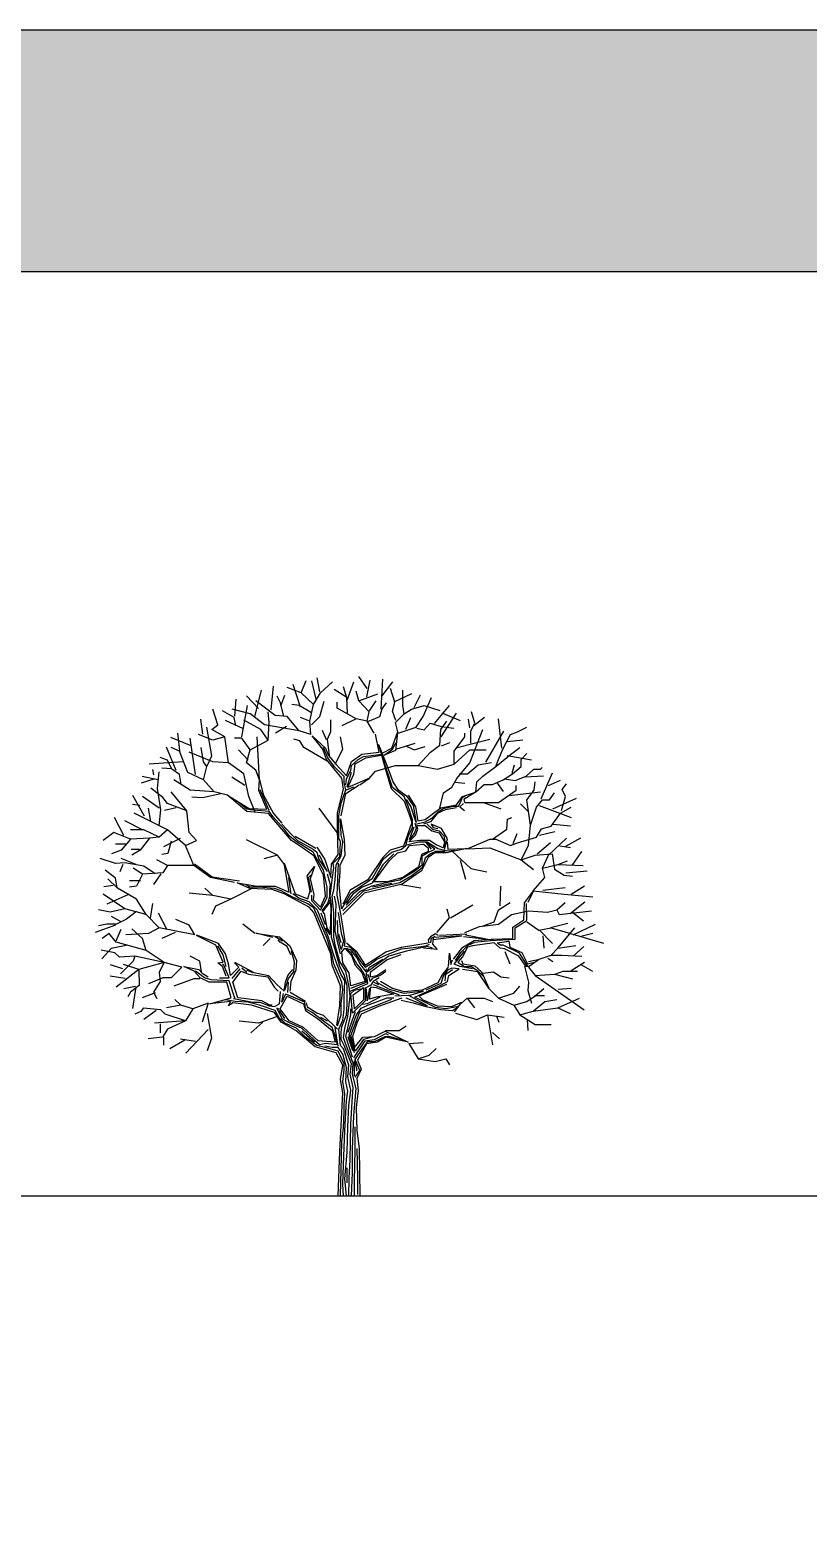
# Model space of a CAD drawing. Header units: millimetres. Extents: x 87938 to 265635, y 330093 to 434310.
# Drawn here: x 141173 to 154662, y 408396 to 434310 of the extents above; entities that cross this region are included whole.
import ezdxf

# ---------------------------------------------------------------- set-up
doc = ezdxf.new("R2010")
doc.units = ezdxf.units.MM
doc.layers.add('www.cad-blocks.net', color=7, linetype='Continuous')

# ---------------------------------------------------------------- blocks, each defined once
blk = doc.blocks.new('A$C674964A7')
for p, q in [((3051, 8433), (3087, 8840)), ((3570, 8728), (3326, 8815)), ((3560, 8479), (3430, 8872)), ((3570, 8728), (3657, 8939)), ((3829, 8618), (3754, 8931)), ((3890, 8744), (3847, 8988)), ((3906, 8728), (4112, 8915)), ((4360, 8637), (4303, 8829)), ((4364, 8600), (4480, 8917)), ((4714, 8801), (4568, 9006)), ((4710, 8657), (4767, 8945)), ((4954, 8442), (4983, 8960)), ((4975, 8674), (5160, 8915)), ((2422, 8322), (2442, 8618)), ((2829, 8452), (2624, 8674)), ((2768, 8312), (2883, 8773)), ((3120, 8335), (2784, 8584)), ((3209, 8551), (3152, 8666)), ((3214, 8499), (3286, 8686)), ((3781, 8522), (3570, 8728)), ((3781, 8522), (3906, 8728)), ((3895, 8316), (3967, 8579)), ((4346, 8654), (4141, 8784)), ((4194, 8460), (4194, 8565)), ((4375, 8373), (4360, 8637)), ((4568, 8584), (4524, 8752)), ((4568, 8584), (4899, 8709)), ((4750, 8397), (4568, 8584)), ((4753, 8413), (4868, 8585)), ((5195, 8565), (5118, 8800)), ((5152, 8407), (5195, 8565)), ((5184, 8571), (5487, 8715)), ((5330, 8503), (5330, 8771)), ((5528, 8469), (5639, 8690)), ((5685, 8316), (5829, 8647)), ((2122, 8172), (2041, 8440)), ((2408, 8298), (2207, 8413)), ((2683, 8359), (2371, 8440)), ((2437, 8154), (2408, 8298)), ((2538, 7965), (2639, 8508)), ((2932, 8172), (2683, 8359)), ((3014, 8210), (2995, 8397)), ((3326, 8316), (3120, 8335)), ((3267, 8316), (3209, 8551)), ((3532, 8066), (3326, 8316)), ((3532, 8503), (3407, 8522)), ((3750, 8378), (3532, 8503)), ((3703, 8240), (3559, 8298)), ((3719, 8234), (3781, 8522)), ((3751, 8172), (3895, 8316)), ((4524, 8272), (4194, 8460)), ((4711, 8234), (4750, 8397)), ((4725, 8229), (4931, 8316)), ((4931, 8316), (4974, 8450)), ((4974, 8450), (5046, 8551)), ((5209, 8244), (5152, 8407)), ((5205, 8210), (5354, 8359)), ((5354, 8359), (5330, 8503)), ((5354, 8359), (5479, 8440)), ((5386, 8096), (5472, 8298)), ((5479, 8440), (5704, 8503)), ((5560, 8129), (5685, 8316)), ((5704, 8503), (5973, 8421)), ((5880, 8192), (6140, 8508)), ((5996, 7965), (6259, 8373)), ((6010, 8377), (6326, 8247)), ((6580, 8197), (6522, 8398)), ((6564, 8156), (6749, 8303)), ((1866, 8007), (1830, 8267)), ((2021, 7634), (1935, 8129)), ((2021, 8090), (2122, 8172)), ((2247, 7965), (2021, 8090)), ((2567, 8100), (2260, 8244)), ((2870, 8090), (2578, 8253)), ((2995, 7903), (2870, 8090)), ((3532, 8066), (2932, 8172)), ((2995, 7903), (3014, 8210)), ((3314, 8139), (3127, 8024)), ((3738, 8004), (3532, 8066)), ((3738, 8004), (3719, 8234)), ((4010, 7908), (3938, 8071)), ((4025, 7922), (4082, 8057)), ((4082, 8057), (4082, 8258)), ((4524, 8272), (4275, 8153)), ((4711, 8234), (4524, 8272)), ((4836, 8028), (4711, 8234)), ((5138, 7763), (5241, 8035)), ((5241, 8035), (5204, 7726)), ((5249, 8028), (5205, 8210)), ((5249, 8028), (5560, 8129)), ((5574, 8114), (5703, 8085)), ((5703, 8085), (5804, 8201)), ((5804, 8201), (5996, 8143)), ((5973, 7817), (5992, 8090)), ((5992, 8090), (6097, 8234)), ((5996, 8143), (6216, 8114)), ((6492, 8117), (6472, 8267)), ((6491, 7510), (6721, 8090)), ((6508, 8067), (6580, 8197)), ((6508, 7852), (6508, 8067)), ((6768, 7525), (7084, 8062)), ((7046, 7764), (6988, 8272)), ((7195, 8004), (7320, 8047)), ((7320, 8047), (7483, 8129)), ((1404, 7378), (1237, 7785)), ((1664, 7804), (1312, 7951)), ((1460, 7716), (1316, 7778)), ((1473, 7679), (1430, 8024)), ((1737, 7308), (1646, 7937)), ((2041, 7903), (1791, 8004)), ((1878, 7529), (1834, 7778)), ((2247, 7965), (2041, 7903)), ((2309, 7510), (2247, 7965)), ((2539, 7941), (2415, 7941)), ((2683, 7735), (2539, 7941)), ((2683, 7735), (2995, 7903)), ((2846, 7217), (2808, 7965)), ((3545, 7893), (3444, 7922)), ((3617, 7778), (3545, 7893)), ((4019, 7540), (3617, 7778)), ((3942, 7750), (3762, 7982)), ((3762, 7982), (3992, 7763)), ((4032, 7596), (3955, 7776)), ((4062, 7640), (4025, 7922)), ((4293, 7746), (4249, 7962)), ((4919, 7699), (4856, 8008)), ((5048, 7404), (4908, 7829)), ((4908, 7829), (5061, 7454)), ((5151, 7750), (5217, 7866)), ((5209, 7750), (5545, 7850)), ((5386, 7808), (5530, 7736)), ((5530, 7736), (5717, 7794)), ((5810, 7697), (5973, 7817)), ((6004, 7808), (6148, 7866)), ((6222, 7716), (6409, 7965)), ((6274, 7778), (6840, 7922)), ((6409, 7965), (6409, 8028)), ((7071, 7759), (7195, 8004)), ((7141, 7880), (7414, 7909)), ((7195, 7654), (7359, 7778)), ((1517, 7529), (932, 7486)), ((1253, 7558), (1124, 7601)), ((1330, 7399), (1253, 7558)), ((1604, 7342), (1460, 7716)), ((2041, 7529), (1628, 7697)), ((1935, 7447), (1878, 7529)), ((1935, 7447), (2021, 7634)), ((2309, 7510), (2041, 7529)), ((2653, 7558), (2481, 7735)), ((2621, 7510), (2683, 7735)), ((4006, 7570), (3942, 7750)), ((3992, 7763), (4045, 7636)), ((4277, 7248), (4006, 7570)), ((4148, 7441), (4032, 7596)), ((4045, 7636), (4174, 7480)), ((4160, 7486), (4293, 7746)), ((4354, 7287), (4444, 7533)), ((4444, 7533), (4623, 7660)), ((4444, 7467), (4560, 7570)), ((4507, 7493), (4689, 7596)), ((4560, 7570), (4650, 7623)), ((4623, 7660), (4919, 7699)), ((4650, 7623), (4959, 7660)), ((4689, 7596), (4959, 7647)), ((4959, 7660), (4972, 7686)), ((4959, 7647), (5024, 7417)), ((4985, 7686), (5138, 7763)), ((5008, 7644), (5151, 7750)), ((5204, 7726), (5008, 7644)), ((5599, 7467), (5810, 7697)), ((6222, 7486), (6491, 7735)), ((6222, 7486), (6222, 7716)), ((6491, 7735), (6778, 7735)), ((6637, 7477), (6868, 7520)), ((6946, 7447), (7195, 7654)), ((6946, 7447), (6989, 7572)), ((6989, 7572), (7071, 7759)), ((7139, 7638), (7563, 7564)), ((7383, 7572), (7483, 7673)), ((7383, 7447), (7383, 7572)), ((1084, 7218), (811, 7276)), ((1016, 7303), (997, 7397)), ((1080, 7064), (1109, 7356)), ((1329, 7405), (1156, 7420)), ((1459, 7308), (1330, 7399)), ((1488, 7135), (1459, 7308)), ((1878, 7217), (1604, 7342)), ((1878, 7217), (1935, 7447)), ((2578, 7323), (2309, 7510)), ((2595, 7118), (2365, 7261)), ((2664, 6929), (2578, 7323)), ((2784, 7385), (2621, 7510)), ((2846, 7217), (2784, 7385)), ((4264, 7327), (4148, 7441)), ((4174, 7480), (4354, 7287)), ((4314, 7274), (4264, 7327)), ((4314, 7171), (4314, 7274)), ((4354, 7235), (4431, 7377)), ((4367, 7095), (4444, 7351)), ((4380, 7081), (4483, 7314)), ((4431, 7377), (4444, 7467)), ((4483, 7314), (4507, 7493)), ((4750, 7241), (4855, 7366)), ((4855, 7366), (5205, 7467)), ((5024, 7417), (5101, 7158)), ((5151, 7081), (5048, 7404)), ((5061, 7454), (5164, 7171)), ((5205, 7467), (5599, 7467)), ((5599, 7467), (5934, 7404)), ((5934, 7404), (6222, 7486)), ((6265, 7241), (6491, 7510)), ((6307, 7319), (6450, 7319)), ((6450, 7319), (6637, 7477)), ((6615, 7179), (6721, 7279)), ((6721, 7279), (6946, 7447)), ((7071, 7217), (7234, 7323)), ((7227, 7333), (7270, 7477)), ((7234, 7323), (7383, 7447)), ((7281, 7207), (7468, 7279)), ((7452, 7267), (7768, 7287)), ((7468, 7279), (7602, 7399)), ((7602, 7399), (7717, 7399)), ((7717, 7399), (7746, 7428)), ((7732, 6886), (7923, 7337)), ((1035, 7231), (794, 7157)), ((1173, 6910), (966, 7073)), ((1138, 6699), (1080, 7064)), ((1585, 6680), (1316, 7011)), ((1647, 7035), (1360, 7217)), ((2060, 7011), (1647, 7035)), ((2060, 7011), (1878, 7217)), ((2290, 6948), (2060, 7011)), ((2836, 7029), (2849, 7224)), ((2976, 6709), (2836, 7029)), ((2849, 7224), (2912, 6965)), ((3015, 6682), (2860, 7042)), ((4198, 6643), (4301, 7055)), ((4264, 6812), (4341, 7042)), ((4301, 7055), (4277, 7248)), ((4341, 7042), (4314, 7171)), ((4341, 7132), (4354, 7235)), ((4341, 6978), (4573, 7132)), ((4354, 7042), (4483, 7095)), ((4753, 7248), (4380, 7081)), ((4586, 7132), (4753, 7248)), ((5101, 7158), (5127, 7068)), ((5127, 7068), (5357, 6849)), ((5357, 6926), (5151, 7081)), ((5164, 7171), (5241, 7055)), ((5241, 7055), (5397, 6939)), ((6035, 6992), (6179, 7092)), ((6179, 7092), (6265, 7241)), ((6235, 7175), (6407, 7161)), ((6363, 6926), (6593, 7005)), ((6593, 7005), (6387, 6875)), ((6596, 7011), (6615, 7179)), ((6596, 7011), (6740, 7135)), ((6740, 7135), (6884, 7135)), ((6884, 7135), (7071, 7217)), ((6954, 7175), (7069, 7017)), ((6989, 6824), (7296, 7035)), ((7089, 7236), (7281, 7207)), ((7175, 6944), (7717, 7006)), ((7296, 7035), (7296, 7116)), ((7483, 6867), (7608, 7035)), ((7608, 7035), (7627, 7179)), ((7859, 7121), (8064, 7212)), ((8096, 7049), (8168, 7150)), ((8154, 6929), (8096, 7049)), ((775, 6769), (645, 6786)), ((854, 6585), (653, 6945)), ((1109, 6728), (817, 6929)), ((1254, 6804), (1173, 6910)), ((1585, 6680), (1254, 6804)), ((1861, 6902), (1674, 6916)), ((2178, 6974), (1861, 6902)), ((2630, 6669), (2295, 6952)), ((2295, 6952), (2667, 6720)), ((2630, 6709), (2487, 6823)), ((2774, 6656), (2664, 6929)), ((2912, 6965), (3092, 6630)), ((4225, 6593), (4264, 6812)), ((4264, 6593), (4341, 6978)), ((5423, 6759), (5357, 6926)), ((5357, 6849), (5436, 6630)), ((5397, 6939), (5513, 6772)), ((5473, 6759), (5397, 6875)), ((5423, 6952), (5550, 6746)), ((5500, 6527), (5423, 6759)), ((5563, 6476), (5473, 6759)), ((5513, 6772), (5563, 6476)), ((5550, 6746), (5589, 6503)), ((5973, 6723), (6035, 6992)), ((5988, 6733), (6260, 6785)), ((6028, 6720), (6207, 6759)), ((6207, 6759), (6297, 6759)), ((6260, 6785), (6363, 6926)), ((6297, 6759), (6337, 6836)), ((6384, 6808), (6317, 6750)), ((6317, 6750), (6398, 6683)), ((6337, 6836), (6363, 6915)), ((6363, 6915), (6413, 6926)), ((6387, 6875), (6400, 6823)), ((6409, 6824), (6989, 6824)), ((6710, 6828), (7031, 6713)), ((7501, 6671), (7371, 6801)), ((7546, 6430), (7483, 6867)), ((7546, 6430), (7651, 6742)), ((7651, 6742), (7752, 6867)), ((7693, 6769), (8247, 6564)), ((7752, 6867), (7876, 6867)), ((7876, 6867), (7958, 6992)), ((7934, 6714), (8341, 6896)), ((8063, 6641), (8250, 6742)), ((8082, 6685), (8154, 6929)), ((498, 6251), (332, 6564)), ((817, 6349), (510, 6507)), ((1254, 6349), (674, 6641)), ((964, 6495), (923, 6723)), ((1109, 6421), (1138, 6699)), ((1401, 6729), (1200, 6686)), ((1628, 6306), (1585, 6680)), ((2693, 6696), (2630, 6709)), ((3002, 6630), (2630, 6669)), ((2667, 6720), (2976, 6709)), ((3015, 6669), (2693, 6696)), ((3401, 6167), (3002, 6630)), ((3079, 6579), (3015, 6669)), ((3272, 6360), (3079, 6579)), ((3092, 6630), (3234, 6463)), ((4194, 6306), (3882, 6723)), ((4198, 6360), (4198, 6643)), ((4225, 6373), (4225, 6593)), ((4264, 6257), (4251, 6540)), ((4251, 6540), (4314, 6181)), ((5436, 6630), (5487, 6476)), ((5500, 6387), (5500, 6527)), ((5550, 6450), (5719, 6490)), ((5589, 6503), (5719, 6527)), ((5809, 6490), (5692, 6450)), ((5719, 6527), (5885, 6656)), ((5719, 6490), (5835, 6553)), ((5925, 6630), (5809, 6490)), ((5835, 6553), (5938, 6656)), ((5885, 6656), (5988, 6733)), ((6065, 6696), (5925, 6630)), ((5938, 6656), (6028, 6720)), ((6260, 6733), (6065, 6696)), ((7132, 6363), (7146, 6536)), ((7146, 6536), (7223, 6565)), ((7900, 6411), (8063, 6641)), ((324, 6306), (137, 6162)), ((612, 6186), (324, 6306)), ((842, 6349), (612, 6349)), ((1110, 6224), (842, 6349)), ((1110, 6224), (942, 6205)), ((1254, 6349), (1110, 6224)), ((1566, 6080), (1254, 6349)), ((1753, 6162), (1628, 6306)), ((3234, 6450), (3401, 6270)), ((3375, 6231), (3272, 6360)), ((3491, 6141), (3375, 6231)), ((3401, 6270), (3504, 6167)), ((3826, 6025), (3467, 6231)), ((4212, 5922), (4198, 6360)), ((4225, 6205), (4225, 6373)), ((4290, 6141), (4264, 6257)), ((5487, 6476), (5344, 6064)), ((5384, 6078), (5423, 6231)), ((5423, 6231), (5500, 6387)), ((5436, 6141), (5550, 6257)), ((5447, 6181), (5526, 6400)), ((5526, 6284), (5447, 6181)), ((5563, 6373), (5526, 6284)), ((5539, 6463), (5563, 6373)), ((5550, 6257), (5589, 6360)), ((5576, 6424), (5719, 6424)), ((5589, 6360), (5576, 6424)), ((5719, 6424), (5835, 6334)), ((5756, 6450), (5848, 6360)), ((6001, 6373), (5822, 6450)), ((5822, 6450), (5859, 6387)), ((5835, 6334), (5962, 6297)), ((5848, 6360), (5962, 6334)), ((5859, 6387), (5938, 6373)), ((5962, 6334), (6041, 6244)), ((5962, 6297), (6054, 6141)), ((6104, 6194), (6001, 6373)), ((6041, 6244), (6065, 6115)), ((6888, 6186), (7132, 6363)), ((7242, 6110), (7314, 6283)), ((7320, 6123), (7651, 6224)), ((7507, 6080), (7546, 6430)), ((7651, 6224), (7733, 6368)), ((7703, 6258), (7966, 6320)), ((7733, 6368), (7900, 6411)), ((7938, 6449), (8240, 6421)), ((448, 5999), (281, 5936)), ((534, 6102), (352, 6102)), ((612, 6186), (448, 5999)), ((942, 6205), (612, 6186)), ((768, 6009), (624, 6009)), ((779, 5999), (635, 5912)), ((942, 6205), (779, 5999)), ((1474, 6200), (1181, 6056)), ((1315, 6153), (1257, 5937)), ((1566, 6080), (1753, 6162)), ((1710, 5730), (1566, 6080)), ((3158, 5912), (2624, 6177)), ((3607, 6025), (3401, 6167)), ((3776, 5961), (3491, 6141)), ((3504, 6167), (3776, 6012)), ((3787, 5896), (3607, 6025)), ((3776, 6012), (3839, 5961)), ((3839, 5845), (3776, 5961)), ((3839, 6051), (3981, 5832)), ((3839, 5961), (3878, 5832)), ((4251, 6141), (4225, 6205)), ((4238, 5885), (4251, 6141)), ((4264, 5896), (4290, 6141)), ((4314, 6181), (4328, 5909)), ((5114, 5999), (4985, 5872)), ((4998, 5845), (5138, 5961)), ((5344, 6064), (5114, 5999)), ((5138, 5961), (5307, 6012)), ((5241, 5948), (5384, 5988)), ((5307, 6012), (5384, 6078)), ((5384, 5988), (5447, 6078)), ((5397, 6091), (5603, 6141)), ((5629, 6167), (5436, 6141)), ((5447, 6078), (5692, 6102)), ((5603, 6141), (5756, 6141)), ((5795, 6167), (5629, 6167)), ((5769, 5975), (5653, 5922)), ((5692, 6102), (5769, 6038)), ((5885, 6012), (5732, 6128)), ((5732, 6128), (5822, 6012)), ((5756, 6141), (5938, 6025)), ((5756, 5948), (5885, 6012)), ((5769, 6038), (5769, 5975)), ((5912, 6091), (5795, 6167)), ((5898, 5975), (5809, 5935)), ((6065, 5975), (5898, 5975)), ((6028, 6038), (5912, 6091)), ((5938, 6025), (6104, 5988)), ((6054, 6141), (6028, 6038)), ((6054, 6012), (6104, 6194)), ((6065, 6115), (6054, 6012)), ((6440, 6025), (6091, 5948)), ((6104, 6012), (6440, 6025)), ((6104, 5988), (6234, 5999)), ((6115, 6013), (6107, 6138)), ((6195, 5972), (6508, 5676)), ((6447, 6018), (6841, 6186)), ((6447, 6018), (6841, 6037)), ((6841, 6186), (6946, 6186)), ((6841, 6037), (7383, 5831)), ((6946, 6186), (7195, 6080)), ((7195, 6080), (7320, 6123)), ((7383, 5831), (7507, 6080)), ((7660, 5936), (7890, 6128)), ((7857, 5912), (8169, 6205)), ((8053, 6070), (8240, 6042)), ((8155, 6066), (8416, 6213)), ((8266, 5731), (8432, 5972)), ((352, 5763), (88, 5850)), ((510, 5778), (352, 5763)), ((479, 5750), (424, 5620)), ((710, 5750), (452, 5851)), ((845, 5720), (510, 5778)), ((1037, 5586), (845, 5720)), ((1254, 5730), (1067, 5831)), ((1257, 5937), (1156, 5923)), ((1254, 5730), (1173, 5605)), ((1710, 5730), (1254, 5730)), ((1997, 5524), (1710, 5730)), ((2029, 5529), (1722, 5756)), ((3158, 5912), (2921, 5844)), ((3283, 5749), (3158, 5912)), ((3364, 5267), (3272, 5769)), ((3272, 5769), (3467, 5240)), ((3673, 5549), (3800, 5716)), ((3800, 5716), (3723, 5497)), ((3955, 5563), (3787, 5896)), ((3955, 5652), (3839, 5845)), ((3878, 5832), (4019, 5626)), ((4019, 5626), (3889, 5909)), ((3981, 5832), (4084, 5523)), ((4084, 5523), (4095, 5755)), ((4095, 5755), (4212, 5922)), ((4122, 5769), (4238, 5885)), ((4135, 5690), (4122, 5769)), ((4161, 5484), (4174, 5742)), ((4174, 5742), (4264, 5896)), ((4212, 5769), (4187, 5214)), ((4328, 5909), (4238, 5729)), ((4238, 5729), (4238, 5613)), ((4985, 5872), (4726, 5484)), ((4805, 5433), (4998, 5755)), ((4805, 5510), (4919, 5716)), ((4829, 5446), (5101, 5819)), ((4919, 5716), (4998, 5845)), ((4998, 5755), (5178, 5935)), ((5101, 5819), (5241, 5948)), ((5603, 5703), (5333, 5523)), ((5539, 5639), (5666, 5742)), ((5653, 5922), (5603, 5703)), ((5769, 5872), (5653, 5639)), ((5666, 5896), (5756, 5948)), ((5666, 5742), (5666, 5896)), ((5719, 5858), (5666, 5690)), ((5809, 5935), (5719, 5858)), ((5885, 5948), (5769, 5872)), ((6091, 5948), (5885, 5948)), ((6326, 5825), (6417, 5493)), ((7383, 5831), (7627, 5912)), ((7383, 5831), (7599, 5664)), ((7627, 5912), (7920, 5936)), ((7752, 5687), (7857, 5912)), ((7752, 5687), (8020, 5749)), ((7920, 5936), (7958, 5668)), ((8020, 5749), (8188, 5811)), ((8020, 5749), (8457, 5730)), ((352, 5514), (174, 5648)), ((386, 5337), (218, 5500)), ((380, 5341), (352, 5514)), ((782, 5462), (595, 5462)), ((818, 5581), (655, 5687)), ((818, 5581), (717, 5375)), ((1173, 5605), (818, 5581)), ((1138, 5586), (1008, 5399)), ((2415, 5437), (1997, 5524)), ((2503, 5460), (2029, 5529)), ((3351, 5523), (3388, 5240)), ((3723, 5291), (3673, 5549)), ((3697, 5523), (3736, 5563)), ((3749, 5267), (3697, 5523)), ((3723, 5497), (3787, 5227)), ((4019, 5356), (3955, 5652)), ((3992, 5201), (3955, 5563)), ((4019, 5587), (4071, 5394)), ((4071, 5201), (4109, 5484)), ((4109, 5484), (4135, 5690)), ((4135, 5304), (4161, 5484)), ((4238, 5613), (4225, 5394)), ((4726, 5484), (4417, 5304)), ((4689, 5433), (4805, 5510)), ((5061, 5446), (4829, 5446)), ((5011, 5433), (5281, 5484)), ((5333, 5523), (5061, 5446)), ((5281, 5484), (5539, 5639)), ((5487, 5549), (5281, 5433)), ((5653, 5639), (5320, 5407)), ((5666, 5690), (5487, 5549)), ((6508, 5676), (6788, 5620)), ((7589, 5293), (7795, 5524)), ((7795, 5524), (7752, 5687)), ((7958, 5668), (8126, 5562)), ((8126, 5562), (8270, 5543)), ((8155, 5604), (8526, 5640)), ((511, 4981), (137, 5231)), ((313, 5382), (147, 5363)), ((567, 5221), (203, 5063)), ((717, 5149), (386, 5337)), ((717, 5375), (592, 5356)), ((2041, 5212), (1628, 5250)), ((2041, 5212), (1897, 5337)), ((2352, 5149), (2041, 5212)), ((2726, 5337), (2352, 5149)), ((2680, 5330), (2461, 5433)), ((2461, 5433), (2809, 5370)), ((2680, 5356), (2617, 5394)), ((2836, 5356), (2680, 5356)), ((3066, 5317), (2680, 5330)), ((2809, 5370), (3118, 5370)), ((3105, 5330), (2836, 5356)), ((3272, 5240), (3066, 5317)), ((3221, 5291), (3105, 5330)), ((3118, 5370), (3364, 5267)), ((3414, 5188), (3221, 5291)), ((3710, 5008), (3272, 5240)), ((3673, 5072), (3414, 5188)), ((3530, 5164), (3427, 5240)), ((3467, 5240), (3683, 5150)), ((3683, 5150), (3723, 5291)), ((3749, 5214), (3749, 5124)), ((3787, 5227), (3776, 5137)), ((3903, 5008), (3992, 5201)), ((4019, 5175), (4019, 5356)), ((4058, 5188), (4032, 5085)), ((4071, 5394), (4058, 5317)), ((4058, 5317), (4058, 5188)), ((4095, 5061), (4071, 5201)), ((4109, 5201), (4135, 5304)), ((4135, 4905), (4109, 5201)), ((4174, 5061), (4148, 5201)), ((4187, 5214), (4251, 4892)), ((4225, 5394), (4264, 4995)), ((4277, 4982), (4431, 5253)), ((4417, 5304), (4290, 5061)), ((4636, 5278), (4290, 4944)), ((4663, 5253), (4290, 4879)), ((4349, 5042), (4586, 5278)), ((4354, 5072), (4483, 5253)), ((4431, 5253), (4483, 5291)), ((4483, 5291), (4689, 5433)), ((4483, 5253), (4623, 5356)), ((4586, 5278), (4792, 5381)), ((4623, 5356), (4805, 5433)), ((4842, 5330), (4636, 5278)), ((5320, 5407), (4663, 5253)), ((4792, 5381), (5011, 5433)), ((5138, 5420), (4805, 5356)), ((5281, 5433), (4842, 5330)), ((5295, 5399), (5646, 5341)), ((7017, 5034), (7031, 5370)), ((7443, 5085), (7598, 5291)), ((7598, 5291), (7499, 5091)), ((7589, 5293), (8126, 5231)), ((7760, 5304), (8148, 5347)), ((8126, 5231), (8625, 5188)), ((8249, 5232), (8479, 5376)), ((261, 4919), (55, 4962)), ((511, 4981), (261, 4919)), ((880, 4881), (511, 4981)), ((716, 4934), (539, 4799)), ((880, 4881), (717, 5149)), ((955, 4815), (998, 5074)), ((2084, 5025), (2021, 4881)), ((2352, 5149), (2084, 5025)), ((3710, 5098), (3530, 5164)), ((3787, 4995), (3673, 5072)), ((3852, 4958), (3710, 5098)), ((3787, 4918), (3710, 5008)), ((3749, 5124), (3903, 4958)), ((3776, 5137), (3903, 5008)), ((4019, 4467), (3787, 4995)), ((3929, 4763), (3852, 4958)), ((3903, 4958), (4019, 5175)), ((4032, 5085), (3929, 4944)), ((3970, 4898), (3939, 4947)), ((4049, 5074), (3949, 4944)), ((4071, 5124), (4049, 5074)), ((4091, 4999), (4071, 5124)), ((4078, 4581), (4091, 4999)), ((4095, 4918), (4095, 5061)), ((4161, 4596), (4174, 5061)), ((4264, 4995), (4277, 4982)), ((6140, 4826), (6101, 4975)), ((6157, 4826), (6547, 5047)), ((6916, 4756), (6988, 4962)), ((6988, 4962), (7190, 5092)), ((7215, 4881), (7507, 4943)), ((7430, 4789), (7443, 5085)), ((7469, 5072), (7474, 4781)), ((7507, 4943), (7838, 4919)), ((7838, 4919), (8001, 4962)), ((8001, 4962), (8145, 5087)), ((8001, 4962), (8044, 4881)), ((8044, 4881), (8601, 4943)), ((8230, 4900), (8488, 5102)), ((352, 4695), (0, 4568)), ((203, 4713), (59, 4684)), ((366, 4713), (203, 4713)), ((437, 4757), (279, 4844)), ((539, 4799), (366, 4713)), ((1110, 4650), (880, 4881)), ((1239, 4626), (1095, 4905)), ((1628, 4694), (1398, 4794)), ((1729, 4526), (1628, 4694)), ((2765, 4550), (2558, 4713)), ((4084, 4197), (3787, 4918)), ((3992, 4699), (3916, 4905)), ((4045, 4480), (3929, 4763)), ((3966, 4898), (4017, 4651)), ((4095, 4776), (4095, 4918)), ((4095, 4583), (4095, 4776)), ((4135, 4493), (4135, 4905)), ((4212, 4480), (4198, 4776)), ((4212, 4918), (4264, 4557)), ((4251, 4892), (4277, 4752)), ((4277, 4752), (4328, 4416)), ((5919, 4568), (6140, 4826)), ((6409, 4569), (6658, 4674)), ((6658, 4674), (6989, 4713)), ((6724, 4684), (6916, 4756)), ((6989, 4713), (7215, 4881)), ((7237, 4660), (7430, 4789)), ((7276, 4649), (7482, 4776)), ((7483, 4751), (7689, 4612)), ((7889, 4656), (8191, 4728)), ((8277, 4916), (8465, 4772)), ((8286, 4529), (8673, 4715)), ((242, 4550), (118, 4463)), ((362, 4401), (242, 4550)), ((365, 4426), (452, 4628)), ((923, 4550), (530, 4526)), ((818, 4463), (635, 4631)), ((880, 4257), (818, 4463)), ((1110, 4650), (923, 4550)), ((1729, 4526), (1110, 4650)), ((1387, 4569), (1152, 4463)), ((2089, 4351), (1753, 4519)), ((2139, 4377), (1758, 4524)), ((3079, 4480), (2783, 4557)), ((2783, 4557), (3195, 4493)), ((3033, 4463), (2908, 4343)), ((3248, 4416), (3118, 4493)), ((3208, 4403), (3169, 4440)), ((3195, 4493), (3375, 4337)), ((3990, 4642), (4067, 4530)), ((4017, 4651), (4071, 4550)), ((4109, 4171), (4019, 4467)), ((4122, 4210), (4045, 4480)), ((4071, 4550), (4078, 4581)), ((4095, 4480), (4095, 4583)), ((4161, 4274), (4095, 4480)), ((4161, 4351), (4135, 4493)), ((4187, 4467), (4161, 4596)), ((4251, 4197), (4187, 4467)), ((4264, 4274), (4212, 4480)), ((4264, 4390), (4225, 4532)), ((4264, 4557), (4301, 4416)), ((4301, 4416), (4264, 4274)), ((4328, 4416), (4314, 4337)), ((5809, 4493), (5769, 4440)), ((5769, 4440), (5782, 4390)), ((5898, 4546), (5809, 4493)), ((5819, 4391), (5827, 4468)), ((5827, 4468), (5894, 4507)), ((5859, 4480), (5848, 4364)), ((6348, 4510), (5859, 4480)), ((5860, 4446), (6353, 4510)), ((5951, 4519), (5898, 4546)), ((5968, 4524), (6440, 4546)), ((6374, 4313), (6569, 4429)), ((6899, 4438), (6381, 4493)), ((6417, 4529), (6899, 4438)), ((6569, 4429), (6865, 4454)), ((6580, 4403), (6851, 4429)), ((6851, 4429), (7276, 4454)), ((6865, 4454), (7237, 4467)), ((6967, 4390), (7170, 4421)), ((7170, 4427), (7187, 4313)), ((7237, 4467), (7237, 4660)), ((7276, 4454), (7276, 4649)), ((7689, 4612), (7900, 4650)), ((7692, 4613), (7923, 4377)), ((7760, 4513), (7774, 4297)), ((7900, 4650), (8807, 4382)), ((8020, 4300), (8313, 4650)), ((8393, 4498), (8623, 4556)), ((337, 4219), (102, 4262)), ((275, 4291), (117, 4113)), ((567, 4348), (275, 4291)), ((423, 4142), (337, 4219)), ((880, 4257), (362, 4401)), ((687, 4156), (423, 4142)), ((687, 4156), (658, 4070)), ((1192, 4051), (687, 4156)), ((1192, 4051), (880, 4257)), ((1815, 4070), (1647, 4156)), ((2218, 4055), (2089, 4351)), ((2218, 4184), (2126, 4337)), ((2255, 4197), (2139, 4377)), ((2268, 3978), (2218, 4184)), ((2308, 4028), (2255, 4197)), ((3324, 4326), (3208, 4403)), ((3388, 4184), (3324, 4326)), ((3375, 4337), (3491, 4081)), ((3453, 4055), (3401, 4248)), ((4109, 4004), (4084, 4197)), ((4135, 4028), (4109, 4171)), ((4187, 4028), (4122, 4210)), ((4238, 4068), (4161, 4351)), ((4238, 3978), (4161, 4274)), ((4277, 4234), (4328, 4300)), ((4290, 4041), (4277, 4234)), ((4314, 4337), (4417, 4313)), ((4328, 4300), (4444, 4171)), ((4444, 4210), (4341, 4300)), ((4341, 4300), (4417, 4274)), ((4354, 4390), (4520, 4248)), ((4417, 4313), (4496, 4234)), ((4417, 4274), (4534, 4131)), ((4483, 4120), (4444, 4210)), ((4444, 4171), (4507, 4004)), ((4496, 4234), (4599, 4068)), ((4520, 4248), (4676, 4004)), ((4676, 4004), (5035, 4234)), ((5088, 4158), (4842, 3978)), ((4882, 4107), (5088, 4197)), ((5035, 4234), (5307, 4313)), ((5294, 4184), (5061, 4094)), ((5088, 4197), (5307, 4287)), ((5397, 4248), (5088, 4158)), ((5307, 4313), (5769, 4391)), ((5307, 4287), (5563, 4313)), ((5756, 4326), (5397, 4248)), ((5563, 4313), (5732, 4337)), ((5925, 4274), (5692, 4300)), ((5732, 4337), (5795, 4364)), ((5848, 4300), (5756, 4326)), ((5848, 4364), (5925, 4274)), ((6123, 3978), (6140, 4211)), ((6140, 4211), (6165, 4014)), ((6207, 4107), (6374, 4313)), ((6220, 4017), (6400, 4248)), ((6247, 4081), (6337, 4223)), ((6337, 4223), (6466, 4351)), ((6453, 4313), (6363, 4144)), ((6542, 4337), (6453, 4313)), ((6466, 4351), (6580, 4403)), ((6915, 4388), (6542, 4337)), ((7018, 4300), (6915, 4390)), ((7018, 4351), (6967, 4390)), ((7070, 4351), (7018, 4351)), ((7095, 4287), (7018, 4300)), ((7353, 4210), (7070, 4351)), ((7340, 4158), (7095, 4287)), ((7098, 4239), (7184, 4023)), ((7187, 4313), (7393, 4223)), ((7469, 3978), (7340, 4158)), ((7495, 3991), (7353, 4210)), ((7393, 4223), (7495, 4028)), ((7713, 4113), (7900, 4176)), ((7900, 4176), (8020, 4300)), ((7900, 4176), (8083, 4176)), ((8020, 4300), (8332, 4343)), ((8083, 4176), (8437, 4156)), ((8286, 4161), (8471, 4327)), ((480, 3937), (265, 4009)), ((755, 3926), (362, 3619)), ((658, 4070), (438, 3854)), ((755, 3926), (487, 4012)), ((1192, 4051), (755, 3926)), ((755, 3926), (759, 3648)), ((1192, 4051), (1109, 3883)), ((1503, 3969), (1192, 4051)), ((1503, 3969), (1316, 3782)), ((1714, 3901), (1534, 3978)), ((1534, 3978), (1793, 3925)), ((1817, 3785), (1714, 3901)), ((1896, 3785), (1740, 3901)), ((1793, 3925), (1856, 3862)), ((1844, 3888), (1815, 4070)), ((2126, 4041), (2218, 4055)), ((2205, 3978), (2126, 4041)), ((2229, 4004), (2205, 4028)), ((2268, 3811), (2205, 3978)), ((2321, 3785), (2229, 4004)), ((2345, 3822), (2308, 4028)), ((2487, 3965), (2345, 3822)), ((2371, 3772), (2514, 3938)), ((2384, 3708), (2527, 3901)), ((2411, 4041), (2487, 3965)), ((2414, 4056), (2746, 3875)), ((2527, 3901), (2654, 3849)), ((2630, 3875), (2540, 3952)), ((2732, 3868), (2627, 3915)), ((3337, 3822), (3427, 3925)), ((3351, 3772), (3440, 3888)), ((3478, 3914), (3388, 3719)), ((3440, 3888), (3453, 4055)), ((3491, 4081), (3478, 3914)), ((4251, 3643), (4109, 4004)), ((4277, 3708), (4135, 4028)), ((4264, 3835), (4187, 4028)), ((4341, 3901), (4238, 4068)), ((4314, 3835), (4238, 3978)), ((4404, 3862), (4290, 4041)), ((4404, 3629), (4341, 3901)), ((4534, 4028), (4483, 4120)), ((4507, 4004), (4623, 3875)), ((4534, 4131), (4586, 4028)), ((4599, 3952), (4534, 4028)), ((4586, 4028), (4689, 3888)), ((4599, 4068), (4676, 3965)), ((4676, 3822), (4599, 3952)), ((4676, 3965), (4766, 4017)), ((4689, 3888), (4702, 3938)), ((4842, 3978), (4702, 3875)), ((4702, 3875), (4753, 3965)), ((4753, 3965), (4985, 4107)), ((4766, 4017), (4882, 4107)), ((5061, 4094), (4766, 3875)), ((4882, 3822), (5035, 3925)), ((4932, 3822), (5035, 3901)), ((6117, 3965), (6014, 3835)), ((6104, 3914), (6028, 3811)), ((6078, 3849), (6194, 3925)), ((6181, 3952), (6104, 3914)), ((6131, 3822), (6310, 3938)), ((6165, 4014), (6193, 4095)), ((6310, 3938), (6181, 3952)), ((6323, 3978), (6220, 4017)), ((6363, 4144), (6284, 4055)), ((6284, 4055), (6337, 4017)), ((6542, 3938), (6323, 3978)), ((6337, 4017), (6400, 3978)), ((6350, 4081), (6374, 4028)), ((6632, 3888), (6363, 3925)), ((6374, 4028), (6580, 3991)), ((6400, 3978), (6516, 3978)), ((6516, 3978), (6619, 3914)), ((6580, 3991), (6696, 3888)), ((6619, 3914), (6722, 3811)), ((6825, 3605), (6632, 3888)), ((6696, 3888), (6825, 3605)), ((6721, 3864), (6903, 3888)), ((6903, 3888), (7028, 3801)), ((7439, 3984), (7511, 3705)), ((7520, 3978), (7469, 3978)), ((7495, 4028), (7612, 4055)), ((7507, 3969), (7627, 3825)), ((7509, 4068), (7701, 4107)), ((7701, 4107), (7520, 3978)), ((7846, 4124), (7932, 4066)), ((7981, 3854), (8110, 3897)), ((8110, 3897), (8360, 3897)), ((8249, 3908), (8479, 4052)), ((8416, 4012), (8618, 3901)), ((518, 3771), (257, 3810)), ((696, 3635), (495, 3591)), ((759, 3648), (610, 3533)), ((1173, 3782), (923, 3677)), ((1124, 3720), (1008, 3533)), ((1109, 3883), (1124, 3720)), ((1316, 3782), (1173, 3782)), ((1710, 3763), (1360, 3638)), ((1815, 3763), (1710, 3763)), ((1972, 3708), (1817, 3785)), ((1856, 3862), (1959, 3798)), ((2012, 3746), (1896, 3785)), ((2281, 3708), (1972, 3708)), ((2321, 3732), (2012, 3746)), ((2152, 3785), (2321, 3785)), ((2358, 3437), (2281, 3708)), ((2424, 3410), (2321, 3732)), ((2474, 3437), (2384, 3708)), ((2654, 3849), (2989, 3798)), ((2746, 3875), (3002, 3822)), ((2989, 3798), (3105, 3616)), ((3002, 3822), (3145, 3669)), ((3145, 3669), (3272, 3553)), ((3272, 3553), (3298, 3708)), ((3285, 3566), (3351, 3772)), ((3298, 3708), (3337, 3822)), ((3337, 3526), (3351, 3708)), ((3388, 3719), (3375, 3553)), ((4238, 3296), (4251, 3643)), ((4328, 3732), (4264, 3835)), ((4290, 3579), (4277, 3708)), ((4367, 3643), (4314, 3835)), ((4314, 3437), (4328, 3732)), ((4367, 3320), (4367, 3643)), ((4431, 3643), (4404, 3862)), ((4417, 3463), (4404, 3629)), ((4417, 3553), (4726, 3682)), ((4676, 3719), (4431, 3643)), ((4431, 3605), (4534, 3643)), ((4534, 3643), (4702, 3708)), ((4623, 3875), (4676, 3719)), ((4702, 3708), (4676, 3822)), ((4779, 3656), (4676, 3605)), ((4726, 3682), (4702, 3862)), ((4726, 3849), (4766, 3719)), ((4753, 3410), (4779, 3629)), ((4766, 3875), (4766, 3798)), ((4766, 3798), (4882, 3822)), ((4766, 3719), (4816, 3785)), ((4816, 3719), (4779, 3656)), ((4779, 3629), (4869, 3616)), ((4816, 3785), (4932, 3822)), ((4919, 3785), (4816, 3719)), ((4816, 3669), (5267, 3489)), ((4829, 3708), (4908, 3669)), ((4895, 3695), (4882, 3732)), ((5101, 3579), (4895, 3695)), ((5138, 3605), (4945, 3719)), ((5539, 3450), (5988, 3656)), ((6091, 3669), (5616, 3463)), ((5938, 3695), (5666, 3566)), ((5988, 3682), (5732, 3566)), ((6014, 3835), (5938, 3695)), ((6028, 3811), (5988, 3682)), ((5988, 3656), (6104, 3719)), ((6065, 3732), (6078, 3849)), ((6104, 3719), (6131, 3822)), ((7028, 3801), (7172, 3782)), ((7258, 3514), (7359, 3638)), ((7511, 3705), (7497, 3561)), ((7627, 3825), (7958, 3845)), ((7627, 3825), (8476, 3226)), ((7958, 3845), (8270, 3763)), ((610, 3533), (567, 3456)), ((703, 3624), (645, 3253)), ((1041, 3520), (811, 3433)), ((1008, 3533), (1066, 3427)), ((1484, 3307), (1379, 3408)), ((1986, 3334), (2358, 3437)), ((2345, 3373), (1986, 3334)), ((2424, 3373), (2255, 3399)), ((2308, 3296), (2345, 3373)), ((2397, 3423), (2733, 3360)), ((2643, 3360), (2424, 3373)), ((2577, 3423), (2474, 3437)), ((2886, 3386), (2577, 3423)), ((3028, 3307), (2886, 3386)), ((3105, 3616), (3169, 3553)), ((3195, 3334), (3208, 3463)), ((3208, 3463), (3211, 3544)), ((3208, 3244), (3324, 3463)), ((3234, 3360), (3261, 3513)), ((3298, 3502), (3234, 3360)), ((3388, 3463), (3298, 3502)), ((3324, 3463), (3607, 3334)), ((3646, 3372), (3380, 3527)), ((3633, 3360), (3388, 3463)), ((4264, 3334), (4290, 3579)), ((4314, 3231), (4314, 3437)), ((4380, 3114), (4417, 3463)), ((4431, 3513), (4496, 3566)), ((4457, 3167), (4431, 3513)), ((4676, 3386), (4457, 3167)), ((4470, 3489), (4650, 3616)), ((4496, 3244), (4470, 3489)), ((4496, 3566), (4599, 3592)), ((4650, 3399), (4496, 3244)), ((4586, 3193), (5138, 3410)), ((4650, 3616), (4650, 3399)), ((4676, 3605), (4676, 3386)), ((4713, 3386), (4702, 3592)), ((4753, 3605), (4713, 3386)), ((4932, 3450), (4713, 3334)), ((4869, 3450), (4753, 3410)), ((4753, 3320), (5061, 3437)), ((4869, 3616), (5178, 3502)), ((5178, 3502), (4869, 3450)), ((5315, 3430), (4908, 3283)), ((5061, 3437), (5178, 3437)), ((5357, 3513), (5101, 3579)), ((5357, 3540), (5138, 3605)), ((5423, 3476), (5191, 3463)), ((5304, 3394), (5513, 3347)), ((5666, 3566), (5357, 3540)), ((5692, 3553), (5357, 3513)), ((5384, 3437), (5576, 3360)), ((5436, 3476), (5692, 3553)), ((5756, 3296), (5436, 3476)), ((5898, 3270), (5539, 3450)), ((5616, 3463), (5679, 3399)), ((5679, 3399), (5925, 3296)), ((6347, 3346), (6447, 3432)), ((6447, 3432), (6572, 3264)), ((6447, 3432), (6740, 3432)), ((6740, 3432), (6884, 3370)), ((6821, 3595), (6989, 3432)), ((6989, 3432), (7258, 3514)), ((6989, 3432), (7258, 3307)), ((7258, 3307), (7483, 3370)), ((7483, 3370), (7627, 3470)), ((7497, 3561), (7559, 3341)), ((7589, 3202), (7795, 3370)), ((7616, 3476), (7788, 3476)), ((7627, 3470), (7776, 3595)), ((7795, 3370), (8001, 3408)), ((8020, 3264), (8394, 3432)), ((8025, 3588), (8247, 3605)), ((788, 3197), (687, 3154)), ((831, 3254), (788, 3197)), ((1138, 3226), (831, 3254)), ((1056, 3217), (840, 3059)), ((1210, 3154), (1138, 3226)), ((1566, 3039), (1210, 3154)), ((1484, 3307), (1235, 3264)), ((1690, 3245), (1484, 3307)), ((1690, 3245), (1566, 3039)), ((1959, 3346), (1690, 3245)), ((1959, 3346), (1854, 3015)), ((1941, 3162), (2015, 2735)), ((2384, 3347), (2308, 3296)), ((2706, 3307), (2384, 3347)), ((2849, 3307), (2643, 3360)), ((3105, 3180), (2706, 3307)), ((2733, 3360), (2860, 3360)), ((3118, 3217), (2849, 3307)), ((2860, 3360), (3015, 3296)), ((3015, 3296), (3105, 3283)), ((3066, 3307), (3028, 3307)), ((3105, 3283), (3195, 3334)), ((3221, 3011), (3105, 3180)), ((3195, 3077), (3118, 3217)), ((3195, 3231), (3145, 3257)), ((3145, 3257), (3234, 3077)), ((3285, 3077), (3195, 3217)), ((3364, 3038), (3208, 3244)), ((3607, 3334), (3646, 3217)), ((3646, 3244), (3633, 3360)), ((3762, 3180), (3646, 3244)), ((3646, 3217), (3852, 3077)), ((3683, 3257), (3659, 3347)), ((3839, 3167), (3683, 3270)), ((3981, 3011), (3762, 3180)), ((3955, 3128), (3839, 3167)), ((4198, 2895), (3955, 3128)), ((4187, 2961), (4238, 3296)), ((4198, 2948), (4264, 3141)), ((4264, 3141), (4264, 3334)), ((4277, 2935), (4354, 3141)), ((4290, 3051), (4314, 3231)), ((4328, 2908), (4380, 3114)), ((4341, 2768), (4431, 3141)), ((4354, 3141), (4367, 3320)), ((4507, 3193), (4380, 2832)), ((4404, 2792), (4520, 3128)), ((4431, 3141), (4431, 3244)), ((4431, 2781), (4586, 3193)), ((4520, 3128), (4610, 3257)), ((4610, 3154), (4534, 2998)), ((4610, 3257), (4753, 3320)), ((4908, 3283), (4610, 3154)), ((4713, 3334), (4636, 3320)), ((5513, 3347), (5732, 3283)), ((5576, 3360), (5756, 3296)), ((5732, 3283), (5988, 3231)), ((6078, 3244), (5898, 3270)), ((5925, 3296), (6181, 3283)), ((5988, 3231), (6193, 3217)), ((6297, 3283), (6078, 3244)), ((6181, 3283), (6350, 3360)), ((6193, 3217), (6297, 3283)), ((6350, 3360), (6220, 3193)), ((6244, 3169), (6615, 3058)), ((6615, 3058), (6802, 3139)), ((6802, 3139), (7090, 3101)), ((6802, 3139), (6884, 2621)), ((6954, 3117), (6997, 3016)), ((7258, 3307), (7359, 3139)), ((7359, 3139), (7589, 3202)), ((7359, 3139), (7627, 2976)), ((7589, 3202), (8020, 3264)), ((8020, 3264), (8231, 3163)), ((1566, 3039), (1029, 2995)), ((1128, 2987), (1128, 2829)), ((1253, 2890), (1167, 2756)), ((1566, 3039), (1253, 2890)), ((1960, 2885), (1572, 2478)), ((2829, 2996), (2497, 3032)), ((2904, 3012), (2699, 2830)), ((3142, 3106), (2829, 2996)), ((3285, 2998), (3195, 3077)), ((3478, 2871), (3221, 3011)), ((3234, 3077), (3351, 3011)), ((3491, 2908), (3285, 2998)), ((3351, 3011), (3581, 2908)), ((3607, 2922), (3364, 3038)), ((3813, 2586), (3478, 2871)), ((3646, 2755), (3491, 2908)), ((3581, 2908), (3800, 2702)), ((3800, 2665), (3581, 2858)), ((3865, 2689), (3607, 2922)), ((3852, 3077), (4109, 2871)), ((3903, 3101), (4019, 3038)), ((4109, 2922), (3981, 3011)), ((4161, 2781), (4109, 2922)), ((4109, 2871), (4161, 2665)), ((4212, 2599), (4161, 2922)), ((4225, 2895), (4290, 3051)), ((4251, 2612), (4225, 2895)), ((4264, 2832), (4277, 2935)), ((4301, 2742), (4328, 2908)), ((4534, 2998), (4457, 2768)), ((4842, 2768), (5024, 2858)), ((5023, 2871), (5268, 2871)), ((5024, 2858), (5423, 2665)), ((5268, 2871), (5392, 2952)), ((7486, 3059), (7501, 2872)), ((7627, 2976), (7900, 2976)), ((1167, 2756), (917, 2727)), ((1185, 2757), (1185, 2613)), ((1553, 2699), (1293, 2550)), ((1738, 2680), (1478, 2719)), ((2015, 2735), (1941, 2514)), ((3839, 2612), (3646, 2755)), ((3800, 2702), (3889, 2626)), ((4071, 2549), (3839, 2612)), ((4161, 2665), (3865, 2689)), ((3889, 2626), (3992, 2652)), ((4109, 2575), (3981, 2599)), ((3992, 2652), (4198, 2626)), ((4198, 2626), (4161, 2781)), ((4301, 2549), (4251, 2612)), ((4264, 2716), (4264, 2832)), ((4314, 2612), (4264, 2716)), ((4354, 2599), (4301, 2742)), ((4444, 2290), (4314, 2612)), ((4457, 2406), (4341, 2768)), ((4470, 2303), (4354, 2599)), ((4380, 2768), (4457, 2523)), ((4496, 2483), (4404, 2792)), ((4507, 2509), (4431, 2781)), ((4457, 2768), (4496, 2575)), ((4483, 2393), (4676, 2689)), ((4496, 2575), (4636, 2755)), ((4650, 2716), (4507, 2509)), ((4702, 2639), (4547, 2356)), ((4636, 2755), (4842, 2768)), ((4636, 2562), (4726, 2678)), ((4792, 2755), (4650, 2716)), ((4676, 2689), (4842, 2716)), ((4895, 2665), (4702, 2639)), ((4726, 2678), (4842, 2678)), ((4842, 2716), (5035, 2819)), ((4842, 2678), (5024, 2768)), ((5035, 2755), (4895, 2665)), ((5024, 2768), (5114, 2768)), ((5035, 2819), (5075, 2792)), ((5423, 2665), (5035, 2755)), ((5114, 2768), (5370, 2689)), ((5436, 2645), (5685, 2664)), ((5436, 2645), (5599, 2377)), ((6884, 2832), (7008, 2727)), ((4174, 2483), (3813, 2586)), ((4212, 2509), (4071, 2549)), ((4212, 2575), (4109, 2575)), ((4290, 2266), (4174, 2483)), ((4290, 2459), (4212, 2575)), ((4314, 2290), (4212, 2509)), ((4354, 2227), (4290, 2459)), ((4393, 2266), (4301, 2549)), ((4496, 2240), (4496, 2343)), ((4496, 2343), (4534, 2187)), ((4507, 2369), (4636, 2562)), ((4586, 2174), (4507, 2369)), ((4547, 2356), (4610, 2200)), ((5599, 2377), (5786, 2439)), ((5599, 2377), (5891, 2333)), ((5786, 2439), (5910, 2559)), ((5891, 2333), (6078, 2377)), ((6078, 2377), (6141, 2271)), ((4251, 2021), (4290, 2266)), ((4290, 1981), (4314, 2187)), ((4314, 2187), (4314, 2290)), ((4341, 1981), (4354, 2227)), ((4380, 2071), (4393, 2266)), ((4417, 2111), (4444, 2290)), ((4470, 1878), (4417, 2111)), ((4457, 2111), (4470, 2303)), ((4520, 1865), (4457, 2111)), ((4496, 2084), (4496, 2240)), ((4507, 2060), (4586, 2174)), ((4534, 2187), (4520, 2163)), ((4610, 2200), (4534, 2034)), ((4290, 1788), (4251, 2021)), ((4328, 1775), (4290, 1981)), ((4380, 1815), (4341, 1981)), ((4354, 1648), (4380, 1815)), ((4431, 1828), (4380, 2071)), ((4393, 1569), (4431, 1828)), ((4457, 1725), (4470, 1878)), ((4483, 1390), (4520, 1865)), ((4560, 1828), (4520, 1532)), ((4534, 2034), (4560, 1828)), ((4264, 1223), (4290, 1788)), ((4314, 1569), (4328, 1775)), ((4314, 1466), (4314, 1569)), ((4328, 1133), (4354, 1648)), ((4380, 1197), (4393, 1569)), ((4431, 1247), (4457, 1725)), ((4301, 1184), (4314, 1466)), ((4457, 811), (4483, 1390)), ((4520, 1532), (4534, 1133)), ((4238, 771), (4264, 1223)), ((4277, 938), (4301, 1184)), ((4301, 539), (4328, 1133)), ((4367, 758), (4380, 1197)), ((4417, 629), (4431, 1247)), ((4507, 798), (4507, 1197)), ((4534, 1133), (4573, 824)), ((4264, 449), (4277, 938)), ((4457, 399), (4457, 811)), ((4496, 256), (4507, 798)), ((4534, 824), (4547, 320)), ((4573, 824), (4586, 0)), ((4212, 0), (4238, 771)), ((4290, 206), (4301, 539)), ((4328, 296), (4367, 758)), ((4404, 309), (4417, 629)), ((4251, 11), (4264, 449)), ((4354, 0), (4328, 296)), ((4367, 230), (4367, 489)), ((4393, 0), (4404, 309)), ((4444, 0), (4457, 399)), ((4547, 320), (4547, 24)), ((4301, 0), (4290, 206)), ((4496, 11), (4496, 256))]:
    blk.add_line(p, q)
blk = doc.blocks.new('format')
at = {"layer": 'www.cad-blocks.net', "true_color": 0x546d8e}
h = blk.add_hatch(color=155, dxfattribs=at)
h.set_gradient(color1=(68, 68, 68), color2=(84, 109, 142), tint=1)
h.paths.add_polyline_path([(102854, 434310), (102854, 430118), (265635, 430118), (265635, 434310)])
at = {"layer": 'www.cad-blocks.net', "color": 155, "true_color": 0x546d8e}
for p, q in [((102854, 434310), (265635, 434310)), ((102854, 430118), (265635, 430118)), ((102854, 430118), (265635, 430118)), ((102854, 414087), (265635, 414087))]:
    blk.add_line(p, q, dxfattribs=at)
blk.add_lwpolyline([(102854, 430118), (265635, 430118), (265635, 332677), (102854, 332677)], close=True, dxfattribs=at)

msp = doc.modelspace()

# ---------------------------------------------------------------- block references
msp.add_blockref('A$C674964A7', (142306, 414087))
at = {"layer": 'www.cad-blocks.net'}
msp.add_blockref('format', (0, 0), dxfattribs=at)

doc.saveas('drawing.dxf')
